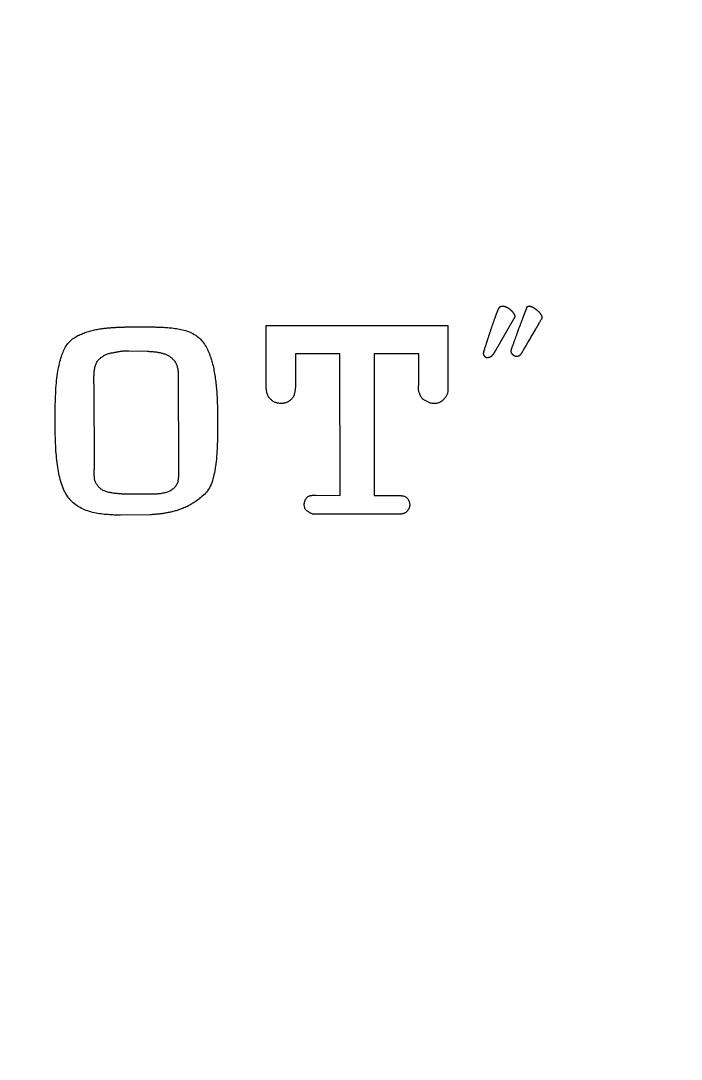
# Model space of a CAD drawing. Extents: x -19.1 to 19.1, y -19.1 to 19.1.
# Drawn here: x 0.5 to 4.54, y -12.07 to -5.72 of the extents above; entities that cross this region are included whole.
import ezdxf

# ---------------------------------------------------------------- set-up
doc = ezdxf.new("R2010")
doc.units = 0
doc.header["$LTSCALE"] = 32.67
doc.layers.add('G_OM_TRIE_D_ESQUISSE__ISO_', color=7, linetype='Continuous')
doc.layers.add('VISIBLE__ISO_', color=7, linetype='Continuous')

msp = doc.modelspace()

# ---------------------------------------------------------------- linework, layer by layer
at = {"layer": 'G_OM_TRIE_D_ESQUISSE__ISO_', "color": 7, "linetype": 'Continuous'}
msp.add_circle((0, 0), 18.9, dxfattribs=at)
at = {"layer": 'VISIBLE__ISO_', "color": 7, "linetype": 'Continuous'}
for p, q in [((3.5195, -7.533), (3.3942, -7.7482)), ((1.1713, -7.5899), (1.3178, -7.5903)), ((2.0008, -7.9364), (2.0008, -7.5808)), ((2.0008, -7.5808), (3.1112, -7.5808)), ((3.1112, -7.5808), (3.1107, -7.9344)), ((1.159, -7.7363), (1.2737, -7.739)), ((2.1788, -7.7547), (2.1789, -7.9226)), ((2.4514, -7.7547), (2.1788, -7.7547)), ((2.4521, -8.6218), (2.4514, -7.7547)), ((2.6607, -7.7547), (2.6607, -8.6218)), ((2.9334, -7.7556), (2.6607, -7.7547)), ((2.9334, -7.9419), (2.9334, -7.7556)), ((0.9488, -8.457), (0.9465, -7.943)), ((1.4623, -7.8951), (1.4632, -8.4419)), ((1.287, -8.6133), (1.1453, -8.614)), ((2.3044, -8.6205), (2.4521, -8.6218)), ((2.6607, -8.6218), (2.8044, -8.6221)), ((1.2906, -8.7399), (1.1091, -8.7422)), ((2.7893, -8.735), (2.3232, -8.7358))]:
    msp.add_line(p, q, dxfattribs=at)
for points in [[(3.3353, -7.73), (3.337, -7.7247), (3.3387, -7.7193), (3.3404, -7.7141), (3.342, -7.709), (3.3436, -7.7042), (3.345, -7.6996), (3.3464, -7.6953), (3.3477, -7.6914), (3.3488, -7.6879), (3.3498, -7.6847), (3.3507, -7.6818), (3.3516, -7.6792), (3.3524, -7.6767), (3.3531, -7.6743), (3.3539, -7.672), (3.3547, -7.6697), (3.3554, -7.6673), (3.3562, -7.6648), (3.3571, -7.6623), (3.3579, -7.6597), (3.3588, -7.6571), (3.3596, -7.6544), (3.3605, -7.6517), (3.3614, -7.649), (3.3623, -7.6462), (3.3632, -7.6434), (3.3642, -7.6405), (3.3652, -7.6376), (3.3661, -7.6346), (3.3672, -7.6315), (3.3682, -7.6282), (3.3693, -7.6249), (3.3705, -7.6214), (3.3717, -7.6179), (3.3729, -7.6142), (3.3742, -7.6104), (3.3754, -7.6066), (3.3767, -7.6027), (3.3781, -7.5988), (3.3794, -7.5949), (3.3807, -7.591), (3.382, -7.587), (3.3834, -7.5831), (3.3847, -7.5792), (3.386, -7.5754), (3.3873, -7.5715), (3.3887, -7.5677), (3.39, -7.5638), (3.3913, -7.56), (3.3927, -7.5563), (3.394, -7.5525), (3.3952, -7.5489), (3.3965, -7.5454), (3.3977, -7.5419), (3.3989, -7.5386), (3.4001, -7.5354), (3.4012, -7.5324), (3.4022, -7.5295), (3.4032, -7.5267), (3.4042, -7.5241), (3.4051, -7.5216), (3.406, -7.5192), (3.4068, -7.5169), (3.4077, -7.5147), (3.4085, -7.5126), (3.4092, -7.5105), (3.41, -7.5085), (3.4107, -7.5066), (3.4114, -7.5048), (3.4121, -7.503), (3.4128, -7.5013), (3.4134, -7.4997), (3.414, -7.4982), (3.4146, -7.4967), (3.4152, -7.4953), (3.4157, -7.494), (3.4163, -7.4927), (3.4168, -7.4915), (3.4172, -7.4904), (3.4177, -7.4893), (3.4181, -7.4883), (3.4185, -7.4873), (3.4189, -7.4864), (3.4193, -7.4855), (3.4196, -7.4847), (3.42, -7.4839), (3.4203, -7.4831), (3.4207, -7.4824), (3.421, -7.4817), (3.4213, -7.481), (3.4216, -7.4803), (3.4219, -7.4796), (3.4223, -7.4789), (3.4226, -7.4783), (3.4229, -7.4777), (3.4232, -7.4771), (3.4235, -7.4765), (3.4237, -7.4759), (3.424, -7.4753), (3.4243, -7.4748), (3.4246, -7.4743), (3.4248, -7.4738), (3.4251, -7.4733), (3.4253, -7.4729), (3.4256, -7.4724), (3.4258, -7.472), (3.4261, -7.4716), (3.4263, -7.4712), (3.4265, -7.4708), (3.4268, -7.4704), (3.427, -7.4701), (3.4272, -7.4698), (3.4274, -7.4695), (3.4277, -7.4692), (3.4279, -7.4689), (3.4282, -7.4687), (3.4284, -7.4684), (3.4286, -7.4682), (3.4289, -7.4679), (3.4291, -7.4677)], [(3.4291, -7.4677), (3.4295, -7.4674), (3.4299, -7.4671), (3.4303, -7.4669), (3.4307, -7.4666), (3.4311, -7.4664), (3.4315, -7.4661), (3.4319, -7.4659), (3.4323, -7.4657), (3.4327, -7.4654), (3.4331, -7.4652), (3.4336, -7.465), (3.434, -7.4648), (3.4344, -7.4647), (3.4349, -7.4645), (3.4353, -7.4643), (3.4357, -7.4641), (3.4362, -7.464), (3.4366, -7.4638), (3.4371, -7.4637), (3.4375, -7.4636), (3.438, -7.4634), (3.4384, -7.4633), (3.4389, -7.4632), (3.4394, -7.4631), (3.4398, -7.463), (3.4403, -7.4629), (3.4408, -7.4628), (3.4412, -7.4628), (3.4417, -7.4627), (3.4422, -7.4626), (3.4426, -7.4626), (3.4431, -7.4625), (3.4436, -7.4625), (3.4441, -7.4625), (3.4446, -7.4624), (3.4451, -7.4624), (3.4456, -7.4624), (3.4461, -7.4624), (3.4467, -7.4624), (3.4472, -7.4624), (3.4478, -7.4624), (3.4485, -7.4625), (3.4491, -7.4625), (3.4498, -7.4626), (3.4504, -7.4626), (3.4512, -7.4627), (3.4519, -7.4628), (3.4527, -7.4629), (3.4534, -7.463), (3.4542, -7.4632), (3.4551, -7.4633), (3.4559, -7.4635), (3.4568, -7.4637), (3.4577, -7.4639), (3.4586, -7.4642), (3.4596, -7.4645), (3.4605, -7.4647), (3.4615, -7.4651), (3.4625, -7.4654), (3.4635, -7.4658), (3.4646, -7.4662), (3.4656, -7.4666), (3.4666, -7.467), (3.4677, -7.4674), (3.4687, -7.4679), (3.4697, -7.4684), (3.4708, -7.4689), (3.4718, -7.4694), (3.4728, -7.4699), (3.4739, -7.4704), (3.4749, -7.471), (3.4759, -7.4716), (3.477, -7.4721), (3.478, -7.4727), (3.479, -7.4734), (3.48, -7.474), (3.481, -7.4746), (3.482, -7.4753), (3.483, -7.4759), (3.484, -7.4766), (3.485, -7.4773), (3.486, -7.478), (3.4869, -7.4787), (3.4879, -7.4794), (3.4889, -7.4802), (3.4898, -7.4809), (3.4908, -7.4817), (3.4917, -7.4824), (3.4926, -7.4832), (3.4935, -7.484), (3.4944, -7.4847), (3.4953, -7.4855), (3.4962, -7.4863), (3.4971, -7.4871), (3.498, -7.4879), (3.4989, -7.4888), (3.4997, -7.4896), (3.5005, -7.4904), (3.5014, -7.4912), (3.5022, -7.4921), (3.503, -7.4929), (3.5038, -7.4938), (3.5045, -7.4946), (3.5053, -7.4954), (3.5061, -7.4963), (3.5068, -7.4972), (3.5075, -7.498), (3.5082, -7.4989), (3.5089, -7.4997), (3.5096, -7.5006), (3.5102, -7.5014), (3.5109, -7.5023), (3.5115, -7.5032), (3.5121, -7.504), (3.5127, -7.5049), (3.5133, -7.5057), (3.5138, -7.5065), (3.5143, -7.5074), (3.5149, -7.5082), (3.5153, -7.509), (3.5158, -7.5098), (3.5162, -7.5105), (3.5166, -7.5113), (3.517, -7.512), (3.5173, -7.5127), (3.5177, -7.5134), (3.518, -7.514), (3.5183, -7.5147), (3.5185, -7.5153), (3.5188, -7.5159), (3.519, -7.5165), (3.5192, -7.517), (3.5194, -7.5176), (3.5196, -7.5181), (3.5198, -7.5186), (3.5199, -7.5191), (3.5201, -7.5195), (3.5202, -7.52), (3.5203, -7.5204), (3.5204, -7.5208), (3.5205, -7.5212), (3.5206, -7.5216), (3.5207, -7.522), (3.5207, -7.5223), (3.5208, -7.5227), (3.5209, -7.5231), (3.5209, -7.5235), (3.521, -7.5238), (3.521, -7.5242), (3.521, -7.5246), (3.5211, -7.5249), (3.5211, -7.5253), (3.5211, -7.5256), (3.5211, -7.526), (3.5211, -7.5263), (3.5211, -7.5267), (3.5211, -7.527), (3.5211, -7.5274), (3.5211, -7.5277), (3.521, -7.528), (3.521, -7.5284), (3.5209, -7.5287), (3.5209, -7.529), (3.5208, -7.5294), (3.5208, -7.5297), (3.5207, -7.53), (3.5206, -7.5303), (3.5205, -7.5306), (3.5204, -7.5309), (3.5203, -7.5312), (3.5202, -7.5315), (3.52, -7.5318), (3.5199, -7.5321), (3.5198, -7.5324), (3.5196, -7.5327), (3.5195, -7.533)], [(3.5042, -7.7164), (3.5076, -7.7072), (3.511, -7.6979), (3.5143, -7.6888), (3.5176, -7.6798), (3.5208, -7.671), (3.5239, -7.6625), (3.527, -7.6542), (3.5299, -7.6462), (3.5327, -7.6386), (3.5353, -7.6313), (3.5379, -7.6245), (3.5403, -7.6179), (3.5425, -7.6118), (3.5447, -7.6059), (3.5467, -7.6005), (3.5486, -7.5953), (3.5504, -7.5905), (3.5521, -7.586), (3.5536, -7.5817), (3.5552, -7.5776), (3.5566, -7.5737), (3.558, -7.57), (3.5594, -7.5663), (3.5607, -7.5627), (3.562, -7.5592), (3.5634, -7.5556), (3.5647, -7.5521), (3.5659, -7.5487), (3.5672, -7.5453), (3.5684, -7.5421), (3.5696, -7.5389), (3.5707, -7.5359), (3.5718, -7.533), (3.5729, -7.5303), (3.5739, -7.5276), (3.5748, -7.5251), (3.5757, -7.5227), (3.5766, -7.5204), (3.5774, -7.5182), (3.5782, -7.5161), (3.579, -7.514), (3.5798, -7.512), (3.5805, -7.5101), (3.5813, -7.5081), (3.582, -7.5062), (3.5827, -7.5043), (3.5835, -7.5024), (3.5842, -7.5005), (3.585, -7.4985), (3.5858, -7.4965), (3.5865, -7.4946), (3.5873, -7.4927), (3.588, -7.4908), (3.5887, -7.4891), (3.5893, -7.4875), (3.5899, -7.486), (3.5904, -7.4847), (3.5909, -7.4835), (3.5913, -7.4825), (3.5917, -7.4815), (3.592, -7.4806), (3.5924, -7.4798), (3.5927, -7.479), (3.5931, -7.4781), (3.5934, -7.4772), (3.5938, -7.4763), (3.5942, -7.4754), (3.5945, -7.4745), (3.5949, -7.4737), (3.5953, -7.4728), (3.5956, -7.472), (3.5959, -7.4713), (3.5962, -7.4707), (3.5965, -7.4701), (3.5967, -7.4696), (3.5969, -7.4692), (3.5971, -7.4687), (3.5973, -7.4684), (3.5974, -7.468), (3.5976, -7.4677)], [(3.5976, -7.4677), (3.5978, -7.4674), (3.598, -7.4671), (3.5981, -7.4669), (3.5983, -7.4666), (3.5985, -7.4664), (3.5987, -7.4661), (3.5989, -7.4659), (3.5991, -7.4656), (3.5994, -7.4654), (3.5996, -7.4652), (3.5998, -7.465), (3.6001, -7.4648), (3.6003, -7.4646), (3.6006, -7.4644), (3.6009, -7.4642), (3.6011, -7.4641), (3.6014, -7.4639), (3.6017, -7.4638), (3.602, -7.4636), (3.6023, -7.4635), (3.6026, -7.4634), (3.6029, -7.4632), (3.6032, -7.4631), (3.6035, -7.463), (3.6038, -7.4629), (3.6042, -7.4628), (3.6045, -7.4628), (3.6048, -7.4627), (3.6052, -7.4626), (3.6055, -7.4626), (3.6059, -7.4625), (3.6062, -7.4625), (3.6066, -7.4624), (3.6069, -7.4624), (3.6073, -7.4624), (3.6077, -7.4624), (3.6081, -7.4623), (3.6084, -7.4623), (3.6088, -7.4623), (3.6092, -7.4624), (3.6096, -7.4624), (3.61, -7.4624), (3.6104, -7.4624), (3.6108, -7.4625), (3.6112, -7.4625), (3.6116, -7.4625), (3.6121, -7.4626), (3.6125, -7.4627), (3.6129, -7.4627), (3.6133, -7.4628), (3.6138, -7.4629), (3.6142, -7.463), (3.6147, -7.4631), (3.6152, -7.4632), (3.6157, -7.4633), (3.6162, -7.4634), (3.6168, -7.4636), (3.6173, -7.4637), (3.6179, -7.4639), (3.6186, -7.4641), (3.6192, -7.4643), (3.6199, -7.4645), (3.6206, -7.4647), (3.6213, -7.465), (3.6221, -7.4653), (3.6229, -7.4656), (3.6237, -7.4659), (3.6245, -7.4662), (3.6253, -7.4666), (3.6262, -7.467), (3.6271, -7.4674), (3.6281, -7.4678), (3.629, -7.4683), (3.63, -7.4687), (3.631, -7.4692), (3.632, -7.4698), (3.633, -7.4703), (3.634, -7.4709), (3.6351, -7.4715), (3.6361, -7.4721), (3.6371, -7.4727), (3.6382, -7.4733), (3.6392, -7.4739), (3.6403, -7.4746), (3.6414, -7.4753), (3.6424, -7.476), (3.6435, -7.4767), (3.6445, -7.4774), (3.6456, -7.4781), (3.6466, -7.4788), (3.6476, -7.4796), (3.6487, -7.4804), (3.6497, -7.4811), (3.6508, -7.4819), (3.6518, -7.4827), (3.6528, -7.4835), (3.6538, -7.4843), (3.6549, -7.4851), (3.6559, -7.486), (3.6569, -7.4868), (3.6579, -7.4877), (3.6588, -7.4885), (3.6598, -7.4894), (3.6608, -7.4903), (3.6617, -7.4911), (3.6627, -7.492), (3.6636, -7.4929), (3.6645, -7.4938), (3.6655, -7.4947), (3.6664, -7.4956), (3.6672, -7.4966), (3.6681, -7.4975), (3.669, -7.4984), (3.6698, -7.4993), (3.6707, -7.5002), (3.6715, -7.5012), (3.6722, -7.5021), (3.673, -7.503), (3.6737, -7.5039), (3.6745, -7.5048), (3.6751, -7.5056), (3.6758, -7.5065), (3.6764, -7.5073), (3.677, -7.5081), (3.6776, -7.5089), (3.6781, -7.5097), (3.6786, -7.5104), (3.6791, -7.5112), (3.6795, -7.5119), (3.68, -7.5126), (3.6804, -7.5133), (3.6808, -7.5139), (3.6811, -7.5145), (3.6815, -7.5152), (3.6818, -7.5157), (3.6821, -7.5163), (3.6824, -7.5169), (3.6827, -7.5174), (3.6829, -7.5179), (3.6832, -7.5184), (3.6834, -7.5189), (3.6836, -7.5193), (3.6838, -7.5198), (3.684, -7.5203), (3.6842, -7.5207), (3.6844, -7.5212), (3.6846, -7.5217), (3.6847, -7.5221), (3.6849, -7.5226), (3.6851, -7.523), (3.6852, -7.5235), (3.6853, -7.5239), (3.6855, -7.5244), (3.6856, -7.5249), (3.6857, -7.5253), (3.6858, -7.5257), (3.686, -7.5262), (3.6861, -7.5266), (3.6861, -7.5271), (3.6862, -7.5275), (3.6863, -7.528), (3.6864, -7.5284), (3.6864, -7.5288), (3.6865, -7.5293), (3.6865, -7.5297), (3.6866, -7.5301), (3.6866, -7.5306), (3.6866, -7.531), (3.6866, -7.5314), (3.6866, -7.5318), (3.6866, -7.5323), (3.6866, -7.5327), (3.6866, -7.5331), (3.6866, -7.5335), (3.6865, -7.5339), (3.6865, -7.5343), (3.6864, -7.5347), (3.6864, -7.5351), (3.6863, -7.5355), (3.6862, -7.5359), (3.6861, -7.5363), (3.686, -7.5367), (3.6859, -7.5371), (3.6858, -7.5375), (3.6856, -7.5379), (3.6855, -7.5383), (3.6853, -7.5386), (3.6852, -7.539), (3.685, -7.5394), (3.6848, -7.5397), (3.6846, -7.5401), (3.6844, -7.5404)], [(3.6844, -7.5404), (3.683, -7.5429), (3.6815, -7.5455), (3.6798, -7.5483), (3.6781, -7.5513), (3.6761, -7.5547), (3.6738, -7.5585), (3.6713, -7.5628), (3.6684, -7.5678), (3.6651, -7.5735), (3.6614, -7.5799), (3.6572, -7.587), (3.6526, -7.595), (3.6475, -7.6037), (3.6419, -7.6133), (3.6359, -7.6237), (3.6293, -7.635), (3.6222, -7.6472), (3.6147, -7.6601), (3.6068, -7.6738), (3.5985, -7.688), (3.59, -7.7026), (3.5813, -7.7176), (3.5725, -7.7329), (3.5636, -7.7482)], [(1.1091, -8.7422), (1.0996, -8.742), (1.09, -8.7417), (1.0804, -8.7414), (1.0708, -8.7411), (1.0611, -8.7407), (1.0513, -8.7402), (1.0413, -8.7397), (1.0313, -8.739), (1.0211, -8.7382), (1.0108, -8.7372), (1.0004, -8.7361), (0.99, -8.7348), (0.9795, -8.7333), (0.9691, -8.7317), (0.9587, -8.7297), (0.9484, -8.7276), (0.9381, -8.7252), (0.928, -8.7225), (0.918, -8.7195), (0.9082, -8.7163), (0.8985, -8.7127), (0.8889, -8.7089), (0.8795, -8.7047), (0.8703, -8.7003), (0.8613, -8.6954), (0.8524, -8.6903), (0.8438, -8.6848), (0.8355, -8.679), (0.8274, -8.6729), (0.8196, -8.6664), (0.8121, -8.6597), (0.805, -8.6525), (0.7982, -8.6451), (0.7918, -8.6373), (0.7857, -8.6291), (0.7799, -8.6206), (0.7744, -8.6116), (0.7692, -8.6023), (0.7643, -8.5925), (0.7597, -8.5822), (0.7553, -8.5715), (0.7512, -8.5604), (0.7473, -8.5489), (0.7437, -8.537), (0.7403, -8.5248), (0.7371, -8.5124), (0.7342, -8.4998), (0.7315, -8.4869), (0.7289, -8.474), (0.7266, -8.4608), (0.7245, -8.4476), (0.7225, -8.4341), (0.7207, -8.4203), (0.7191, -8.4064), (0.7176, -8.3922), (0.7163, -8.3777), (0.715, -8.3629), (0.7139, -8.3478), (0.713, -8.3325), (0.7121, -8.3169), (0.7113, -8.3012), (0.7107, -8.2852), (0.7101, -8.269), (0.7097, -8.2528), (0.7093, -8.2363), (0.709, -8.2198), (0.7089, -8.2031), (0.7088, -8.1863), (0.7087, -8.1694), (0.7087, -8.1524), (0.7088, -8.1352), (0.709, -8.1179), (0.7092, -8.1004), (0.7094, -8.0829), (0.7097, -8.0654), (0.7101, -8.048), (0.7106, -8.0307), (0.7113, -8.0136), (0.712, -7.9967), (0.7129, -7.9802), (0.7139, -7.9641), (0.715, -7.9484), (0.7164, -7.9332), (0.7178, -7.9183), (0.7195, -7.9038), (0.7212, -7.8897), (0.7232, -7.876), (0.7253, -7.8628), (0.7276, -7.8499), (0.73, -7.8375), (0.7326, -7.8254), (0.7353, -7.8138), (0.7382, -7.8025), (0.7411, -7.7917), (0.7441, -7.7813), (0.7472, -7.7714), (0.7504, -7.7618), (0.7537, -7.7526), (0.7571, -7.7439), (0.7607, -7.7355), (0.7644, -7.7274), (0.7684, -7.7197), (0.7726, -7.7123), (0.7771, -7.7052), (0.7819, -7.6983), (0.787, -7.6918), (0.7923, -7.6855), (0.7979, -7.6795), (0.8037, -7.6739), (0.8097, -7.6685), (0.8158, -7.6635), (0.8221, -7.6587), (0.8285, -7.6544), (0.835, -7.6503), (0.8416, -7.6465), (0.8483, -7.6429), (0.8551, -7.6395), (0.862, -7.6364), (0.869, -7.6334), (0.8761, -7.6305), (0.8832, -7.6277), (0.8905, -7.6251), (0.8978, -7.6225), (0.9052, -7.6201), (0.9126, -7.6178), (0.92, -7.6156), (0.9275, -7.6135), (0.9351, -7.6116), (0.9426, -7.6098), (0.9501, -7.6081), (0.9577, -7.6066), (0.9651, -7.6051), (0.9726, -7.6038), (0.98, -7.6026), (0.9873, -7.6014), (0.9945, -7.6004), (1.0016, -7.5994), (1.0086, -7.5985), (1.0154, -7.5977), (1.0221, -7.597), (1.0286, -7.5963), (1.0349, -7.5957), (1.0409, -7.5952), (1.0467, -7.5947), (1.0523, -7.5942), (1.0577, -7.5938), (1.0628, -7.5935), (1.0678, -7.5931), (1.0727, -7.5928), (1.0775, -7.5926), (1.0823, -7.5923), (1.087, -7.5921), (1.0918, -7.5918), (1.0967, -7.5916), (1.1016, -7.5914), (1.1065, -7.5912), (1.1115, -7.5911), (1.1166, -7.5909), (1.1217, -7.5907), (1.127, -7.5906), (1.1323, -7.5905), (1.1377, -7.5904), (1.1432, -7.5903), (1.1488, -7.5902), (1.1544, -7.5901), (1.16, -7.59), (1.1657, -7.59), (1.1713, -7.5899)], [(1.3178, -7.5903), (1.3254, -7.5906), (1.3331, -7.5908), (1.3408, -7.591), (1.3486, -7.5913), (1.3564, -7.5916), (1.3643, -7.5919), (1.3723, -7.5923), (1.3804, -7.5928), (1.3887, -7.5933), (1.3971, -7.594), (1.4057, -7.5947), (1.4143, -7.5955), (1.4231, -7.5965), (1.4321, -7.5975), (1.4411, -7.5988), (1.4503, -7.6001), (1.4596, -7.6017), (1.469, -7.6034), (1.4785, -7.6053), (1.488, -7.6075), (1.4974, -7.6099), (1.5068, -7.6126), (1.5162, -7.6156), (1.5254, -7.6189), (1.5344, -7.6225), (1.5433, -7.6265), (1.5519, -7.6309), (1.5603, -7.6356), (1.5685, -7.6406), (1.5763, -7.6461), (1.5839, -7.652), (1.5911, -7.6583), (1.5979, -7.665), (1.6044, -7.6721), (1.6106, -7.6795), (1.6164, -7.6873), (1.6219, -7.6953), (1.6271, -7.7035), (1.6319, -7.7118), (1.6366, -7.7204), (1.6409, -7.729), (1.645, -7.7376), (1.6488, -7.7464), (1.6525, -7.7552), (1.6558, -7.7641), (1.659, -7.7731), (1.662, -7.7821), (1.6649, -7.7911), (1.6675, -7.8003), (1.67, -7.8094), (1.6724, -7.8186), (1.6746, -7.8279), (1.6767, -7.8373), (1.6787, -7.8468), (1.6806, -7.8563), (1.6824, -7.866), (1.6841, -7.8757), (1.6857, -7.8856), (1.6872, -7.8956), (1.6887, -7.9056), (1.6901, -7.9157), (1.6913, -7.9258), (1.6925, -7.936), (1.6936, -7.9462), (1.6947, -7.9563), (1.6956, -7.9666), (1.6965, -7.9769), (1.6973, -7.9874), (1.698, -7.9982), (1.6986, -8.0093), (1.6993, -8.0207), (1.6998, -8.0325), (1.7003, -8.0447), (1.7008, -8.0574), (1.7013, -8.0705), (1.7016, -8.0839), (1.702, -8.0977), (1.7023, -8.1116), (1.7025, -8.1258), (1.7027, -8.1402), (1.7028, -8.1547), (1.7029, -8.1693), (1.7029, -8.184), (1.7028, -8.1989), (1.7027, -8.2139), (1.7025, -8.229), (1.7023, -8.2442), (1.702, -8.2596), (1.7016, -8.2751), (1.7012, -8.2907), (1.7006, -8.3064), (1.7, -8.322), (1.6993, -8.3375), (1.6984, -8.353), (1.6974, -8.3683), (1.6963, -8.3835), (1.695, -8.3984), (1.6935, -8.4131), (1.6919, -8.4275), (1.6901, -8.4416), (1.688, -8.4554), (1.6858, -8.469), (1.6833, -8.4822), (1.6806, -8.4951), (1.6776, -8.5077), (1.6743, -8.5199), (1.6708, -8.5317), (1.6668, -8.543), (1.6626, -8.5539), (1.6579, -8.5643), (1.6528, -8.5742), (1.6473, -8.5836), (1.6414, -8.5923), (1.635, -8.6006), (1.6284, -8.6083), (1.6215, -8.6155), (1.6144, -8.6223), (1.6072, -8.6288), (1.6, -8.6348), (1.5929, -8.6405), (1.5858, -8.646), (1.5789, -8.6512), (1.5721, -8.6561), (1.5653, -8.6608), (1.5585, -8.6652), (1.5518, -8.6695), (1.545, -8.6736), (1.5382, -8.6775), (1.5313, -8.6813), (1.5244, -8.6849), (1.5174, -8.6883), (1.5104, -8.6916), (1.5034, -8.6948), (1.4964, -8.6978), (1.4894, -8.7007), (1.4825, -8.7033), (1.4756, -8.7059), (1.4687, -8.7083), (1.462, -8.7105), (1.4553, -8.7127), (1.4487, -8.7146), (1.4422, -8.7165), (1.4359, -8.7182), (1.4296, -8.7199), (1.4236, -8.7214), (1.4176, -8.7228), (1.4118, -8.7241), (1.4061, -8.7253), (1.4004, -8.7265), (1.3948, -8.7276), (1.3893, -8.7286), (1.3837, -8.7296), (1.3782, -8.7305), (1.3726, -8.7314), (1.367, -8.7323), (1.3614, -8.7331), (1.3558, -8.7338), (1.3501, -8.7346), (1.3444, -8.7353), (1.3386, -8.7359), (1.3328, -8.7365), (1.3269, -8.737), (1.3209, -8.7376), (1.3149, -8.7381), (1.3088, -8.7385), (1.3028, -8.739), (1.2967, -8.7394), (1.2906, -8.7399)], [(0.9465, -7.943), (0.9464, -7.9367), (0.9463, -7.9303), (0.9463, -7.924), (0.9462, -7.9176), (0.9462, -7.9113), (0.9463, -7.9049), (0.9463, -7.8986), (0.9464, -7.8923), (0.9466, -7.8861), (0.9469, -7.8798), (0.9472, -7.8736), (0.9476, -7.8674), (0.9482, -7.8612), (0.9489, -7.8552), (0.9498, -7.8491), (0.9509, -7.8432), (0.9522, -7.8373), (0.9538, -7.8315), (0.9555, -7.8258), (0.9575, -7.8203), (0.9596, -7.8149), (0.962, -7.8098), (0.9647, -7.8048), (0.9676, -7.8002), (0.9707, -7.7958), (0.974, -7.7916), (0.9776, -7.7877), (0.9813, -7.7841), (0.9852, -7.7806), (0.9892, -7.7773), (0.9934, -7.7742), (0.9976, -7.7713), (1.002, -7.7685), (1.0064, -7.7658), (1.0109, -7.7633), (1.0155, -7.7609), (1.0202, -7.7588), (1.025, -7.7567), (1.0298, -7.7549), (1.0347, -7.7533), (1.0397, -7.7519), (1.0447, -7.7506), (1.0498, -7.7495), (1.0549, -7.7485), (1.0601, -7.7476), (1.0653, -7.7467), (1.0706, -7.7458), (1.0758, -7.7449), (1.0811, -7.7439), (1.0864, -7.7429), (1.0918, -7.7419), (1.0971, -7.7409), (1.1024, -7.74), (1.1077, -7.7391), (1.113, -7.7383), (1.1182, -7.7377), (1.1234, -7.7372), (1.1286, -7.7368), (1.1337, -7.7366), (1.1388, -7.7364), (1.1439, -7.7363), (1.1489, -7.7363), (1.154, -7.7363), (1.159, -7.7363)], [(1.2737, -7.739), (1.2792, -7.7393), (1.2847, -7.7396), (1.2901, -7.7399), (1.2956, -7.7403), (1.301, -7.7407), (1.3063, -7.7411), (1.3116, -7.7416), (1.3168, -7.7421), (1.3219, -7.7426), (1.3269, -7.7433), (1.3319, -7.744), (1.3368, -7.7447), (1.3417, -7.7456), (1.3464, -7.7465), (1.3512, -7.7475), (1.3559, -7.7486), (1.3605, -7.7499), (1.3651, -7.7512), (1.3696, -7.7526), (1.3741, -7.7541), (1.3785, -7.7557), (1.3829, -7.7573), (1.3872, -7.7591), (1.3914, -7.7609), (1.3955, -7.7629), (1.3995, -7.7649), (1.4035, -7.767), (1.4074, -7.7693), (1.4112, -7.7717), (1.4149, -7.7744), (1.4185, -7.7772), (1.4221, -7.7802), (1.4256, -7.7834), (1.429, -7.7869), (1.4323, -7.7905), (1.4355, -7.7944), (1.4385, -7.7984), (1.4414, -7.8026), (1.4441, -7.807), (1.4466, -7.8115), (1.4489, -7.8161), (1.451, -7.8208), (1.4528, -7.8257), (1.4545, -7.8306), (1.456, -7.8357), (1.4573, -7.8408), (1.4584, -7.846), (1.4593, -7.8513), (1.4601, -7.8567), (1.4607, -7.862), (1.4612, -7.8675), (1.4615, -7.8729), (1.4618, -7.8784), (1.462, -7.884), (1.4622, -7.8895), (1.4623, -7.8951)], [(3.3408, -7.7744), (3.3405, -7.7741), (3.3402, -7.7738), (3.3399, -7.7735), (3.3396, -7.7731), (3.3393, -7.7728), (3.339, -7.7725), (3.3387, -7.7722), (3.3384, -7.7718), (3.3381, -7.7715), (3.3379, -7.7712), (3.3376, -7.7708), (3.3373, -7.7705), (3.3371, -7.7702), (3.3368, -7.7698), (3.3365, -7.7695), (3.3363, -7.7692), (3.336, -7.7688), (3.3358, -7.7685), (3.3356, -7.7682), (3.3354, -7.7678), (3.3351, -7.7675), (3.3349, -7.7671), (3.3347, -7.7668), (3.3345, -7.7665), (3.3343, -7.7661), (3.3341, -7.7658), (3.3339, -7.7655), (3.3337, -7.7651), (3.3335, -7.7648), (3.3334, -7.7644), (3.3332, -7.7641), (3.333, -7.7638), (3.3329, -7.7634), (3.3327, -7.7631), (3.3326, -7.7627), (3.3324, -7.7624), (3.3323, -7.7621), (3.3322, -7.7617), (3.3321, -7.7614), (3.3319, -7.761), (3.3318, -7.7607), (3.3317, -7.7604), (3.3316, -7.76), (3.3315, -7.7597), (3.3314, -7.7593), (3.3313, -7.759), (3.3312, -7.7586), (3.3311, -7.7583), (3.3311, -7.758), (3.331, -7.7576), (3.3309, -7.7573), (3.3309, -7.7569), (3.3308, -7.7566), (3.3308, -7.7563), (3.3307, -7.7559), (3.3307, -7.7556), (3.3306, -7.7552), (3.3306, -7.7549), (3.3306, -7.7546), (3.3306, -7.7542), (3.3306, -7.7539), (3.3305, -7.7535), (3.3305, -7.7532), (3.3305, -7.7529), (3.3305, -7.7525), (3.3305, -7.7522), (3.3305, -7.7519), (3.3305, -7.7515), (3.3305, -7.7512), (3.3306, -7.7509), (3.3306, -7.7505), (3.3306, -7.7502), (3.3306, -7.7499), (3.3306, -7.7495), (3.3306, -7.7492), (3.3307, -7.7489), (3.3307, -7.7485), (3.3307, -7.7482), (3.3307, -7.7478), (3.3308, -7.7475), (3.3308, -7.7472), (3.3308, -7.7468), (3.3309, -7.7465), (3.3309, -7.7461), (3.331, -7.7458), (3.331, -7.7455), (3.3311, -7.7451), (3.3311, -7.7448), (3.3312, -7.7444), (3.3312, -7.7441), (3.3313, -7.7437), (3.3313, -7.7434), (3.3314, -7.743), (3.3315, -7.7427), (3.3315, -7.7423), (3.3316, -7.7419), (3.3317, -7.7416), (3.3318, -7.7412), (3.3318, -7.7409), (3.3319, -7.7405), (3.332, -7.7402), (3.3321, -7.7398), (3.3322, -7.7394), (3.3323, -7.7391), (3.3324, -7.7387), (3.3325, -7.7383), (3.3326, -7.738), (3.3327, -7.7376), (3.3328, -7.7372), (3.3329, -7.7369), (3.333, -7.7365), (3.3331, -7.7361), (3.3332, -7.7357), (3.3333, -7.7354), (3.3335, -7.735), (3.3336, -7.7346), (3.3337, -7.7342), (3.3338, -7.7338), (3.334, -7.7335), (3.3341, -7.7331), (3.3343, -7.7327), (3.3344, -7.7323), (3.3346, -7.7319), (3.3347, -7.7316), (3.3349, -7.7312), (3.335, -7.7308), (3.3352, -7.7304), (3.3353, -7.73)], [(3.3942, -7.7482), (3.3939, -7.7488), (3.3935, -7.7494), (3.3932, -7.7499), (3.3929, -7.7505), (3.3925, -7.7511), (3.3922, -7.7516), (3.3919, -7.7522), (3.3915, -7.7527), (3.3912, -7.7532), (3.3909, -7.7537), (3.3906, -7.7542), (3.3903, -7.7546), (3.39, -7.755), (3.3898, -7.7555), (3.3895, -7.7559), (3.3892, -7.7563), (3.389, -7.7566), (3.3887, -7.757), (3.3885, -7.7573), (3.3883, -7.7577), (3.388, -7.758), (3.3878, -7.7583), (3.3876, -7.7586), (3.3874, -7.7589), (3.3872, -7.7592), (3.3869, -7.7595), (3.3867, -7.7598), (3.3865, -7.7601), (3.3863, -7.7604), (3.386, -7.7607), (3.3858, -7.761), (3.3856, -7.7613), (3.3854, -7.7616), (3.3851, -7.7619), (3.3849, -7.7622), (3.3847, -7.7624), (3.3845, -7.7627), (3.3843, -7.763), (3.384, -7.7633), (3.3838, -7.7635), (3.3836, -7.7638), (3.3833, -7.7641), (3.3831, -7.7643), (3.3829, -7.7646), (3.3827, -7.7649), (3.3824, -7.7651), (3.3822, -7.7654), (3.382, -7.7656), (3.3818, -7.7659), (3.3815, -7.7661), (3.3813, -7.7664), (3.3811, -7.7666), (3.3808, -7.7669), (3.3806, -7.7671), (3.3804, -7.7673), (3.3802, -7.7676), (3.3799, -7.7678), (3.3797, -7.768), (3.3795, -7.7683), (3.3792, -7.7685), (3.379, -7.7687), (3.3788, -7.7689), (3.3786, -7.7692), (3.3783, -7.7694), (3.3781, -7.7696), (3.3779, -7.7698), (3.3776, -7.77), (3.3774, -7.7702), (3.3772, -7.7704), (3.3769, -7.7706), (3.3767, -7.7708), (3.3765, -7.771), (3.3762, -7.7712), (3.376, -7.7714), (3.3758, -7.7716), (3.3755, -7.7718), (3.3753, -7.772), (3.3751, -7.7721), (3.3748, -7.7723), (3.3746, -7.7725), (3.3744, -7.7727), (3.3741, -7.7728), (3.3739, -7.773), (3.3737, -7.7732), (3.3734, -7.7733), (3.3732, -7.7735), (3.373, -7.7736), (3.3727, -7.7738), (3.3725, -7.7739), (3.3723, -7.7741), (3.372, -7.7742), (3.3718, -7.7744), (3.3716, -7.7745), (3.3713, -7.7746), (3.3711, -7.7748), (3.3709, -7.7749), (3.3706, -7.775), (3.3704, -7.7751), (3.3702, -7.7753), (3.3699, -7.7754), (3.3697, -7.7755), (3.3695, -7.7756), (3.3692, -7.7757), (3.369, -7.7758), (3.3688, -7.7759), (3.3685, -7.776), (3.3683, -7.7761), (3.3681, -7.7762), (3.3678, -7.7763), (3.3676, -7.7764), (3.3674, -7.7765), (3.3671, -7.7766), (3.3669, -7.7766), (3.3666, -7.7767), (3.3664, -7.7768), (3.3662, -7.7769), (3.3659, -7.7769), (3.3657, -7.777), (3.3655, -7.777), (3.3652, -7.7771)], [(3.5102, -7.7609), (3.5099, -7.7606), (3.5096, -7.7603), (3.5093, -7.76), (3.509, -7.7597), (3.5087, -7.7593), (3.5083, -7.759), (3.508, -7.7587), (3.5077, -7.7584), (3.5074, -7.758), (3.5071, -7.7577), (3.5069, -7.7574), (3.5066, -7.7571), (3.5063, -7.7567), (3.506, -7.7564), (3.5058, -7.756), (3.5055, -7.7557), (3.5052, -7.7554), (3.505, -7.755), (3.5047, -7.7547), (3.5045, -7.7544), (3.5043, -7.754), (3.504, -7.7537), (3.5038, -7.7533), (3.5036, -7.753), (3.5034, -7.7527), (3.5032, -7.7523), (3.503, -7.752), (3.5028, -7.7516), (3.5026, -7.7513), (3.5024, -7.7509), (3.5022, -7.7506), (3.502, -7.7502), (3.5019, -7.7499), (3.5017, -7.7496), (3.5015, -7.7492), (3.5014, -7.7489), (3.5012, -7.7485), (3.5011, -7.7482), (3.5009, -7.7478), (3.5008, -7.7475), (3.5007, -7.7471), (3.5005, -7.7468), (3.5004, -7.7464), (3.5003, -7.7461), (3.5002, -7.7457), (3.5001, -7.7454), (3.5, -7.745), (3.4999, -7.7447), (3.4998, -7.7443), (3.4998, -7.744), (3.4997, -7.7436), (3.4996, -7.7433), (3.4995, -7.7429), (3.4995, -7.7426), (3.4994, -7.7423), (3.4994, -7.7419), (3.4994, -7.7416), (3.4993, -7.7412), (3.4993, -7.7409), (3.4993, -7.7406), (3.4992, -7.7402), (3.4992, -7.7399), (3.4992, -7.7396), (3.4992, -7.7393), (3.4992, -7.7389), (3.4992, -7.7386), (3.4992, -7.7383), (3.4992, -7.738), (3.4993, -7.7377), (3.4993, -7.7373), (3.4993, -7.737), (3.4993, -7.7367), (3.4993, -7.7364), (3.4994, -7.7361), (3.4994, -7.7358), (3.4994, -7.7354), (3.4995, -7.7351), (3.4995, -7.7348), (3.4996, -7.7345), (3.4996, -7.7341), (3.4997, -7.7338), (3.4997, -7.7335), (3.4998, -7.7332), (3.4998, -7.7328), (3.4999, -7.7325), (3.4999, -7.7322), (3.5, -7.7318), (3.5001, -7.7315), (3.5001, -7.7311), (3.5002, -7.7308), (3.5003, -7.7304), (3.5003, -7.7301), (3.5004, -7.7297), (3.5005, -7.7294), (3.5006, -7.729), (3.5007, -7.7287), (3.5007, -7.7283), (3.5008, -7.7279), (3.5009, -7.7276), (3.501, -7.7272), (3.5011, -7.7268), (3.5012, -7.7264), (3.5013, -7.726), (3.5014, -7.7256), (3.5016, -7.7251), (3.5017, -7.7246), (3.5018, -7.7242), (3.502, -7.7237), (3.5021, -7.7231), (3.5023, -7.7226), (3.5024, -7.722), (3.5026, -7.7215), (3.5028, -7.7209), (3.503, -7.7203), (3.5032, -7.7196), (3.5034, -7.719), (3.5036, -7.7184), (3.5038, -7.7177), (3.504, -7.7171), (3.5042, -7.7164)], [(3.5636, -7.7482), (3.5632, -7.7489), (3.5628, -7.7495), (3.5623, -7.7502), (3.5619, -7.7509), (3.5615, -7.7515), (3.5611, -7.7522), (3.5606, -7.7528), (3.5602, -7.7534), (3.5597, -7.7541), (3.5593, -7.7547), (3.5589, -7.7553), (3.5584, -7.7559), (3.558, -7.7565), (3.5575, -7.7571), (3.5571, -7.7576), (3.5566, -7.7582), (3.5562, -7.7587), (3.5557, -7.7593), (3.5553, -7.7598), (3.5548, -7.7603), (3.5544, -7.7608), (3.5539, -7.7613), (3.5535, -7.7618), (3.553, -7.7622), (3.5526, -7.7627), (3.5521, -7.7631), (3.5517, -7.7636), (3.5512, -7.764), (3.5508, -7.7644), (3.5503, -7.7648), (3.5499, -7.7652), (3.5494, -7.7655), (3.549, -7.7659), (3.5485, -7.7663), (3.5481, -7.7666), (3.5476, -7.7669), (3.5472, -7.7673), (3.5467, -7.7676), (3.5463, -7.7679), (3.5458, -7.7681), (3.5453, -7.7684), (3.5449, -7.7687), (3.5444, -7.7689), (3.544, -7.7692), (3.5435, -7.7694), (3.543, -7.7696), (3.5426, -7.7698), (3.5421, -7.77), (3.5417, -7.7702), (3.5412, -7.7704), (3.5407, -7.7705), (3.5403, -7.7707), (3.5398, -7.7708), (3.5393, -7.7709), (3.5389, -7.771), (3.5384, -7.7711), (3.5379, -7.7712), (3.5375, -7.7713), (3.537, -7.7713), (3.5365, -7.7714), (3.5361, -7.7714), (3.5356, -7.7715), (3.5351, -7.7715), (3.5347, -7.7715), (3.5342, -7.7715), (3.5338, -7.7715), (3.5333, -7.7715), (3.5328, -7.7715), (3.5324, -7.7714), (3.5319, -7.7714), (3.5315, -7.7714), (3.5311, -7.7713), (3.5306, -7.7713), (3.5302, -7.7712), (3.5297, -7.7712), (3.5293, -7.7711), (3.5289, -7.7711), (3.5284, -7.771), (3.528, -7.7709), (3.5276, -7.7708), (3.5272, -7.7707), (3.5268, -7.7707), (3.5263, -7.7706), (3.5259, -7.7705), (3.5255, -7.7703), (3.5251, -7.7702), (3.5247, -7.7701), (3.5243, -7.77), (3.5239, -7.7699), (3.5235, -7.7697), (3.5231, -7.7696), (3.5227, -7.7694), (3.5223, -7.7693), (3.5219, -7.7691), (3.5216, -7.769), (3.5212, -7.7688), (3.5208, -7.7686), (3.5204, -7.7685), (3.52, -7.7683), (3.5197, -7.7681), (3.5193, -7.7679), (3.5189, -7.7677), (3.5186, -7.7675), (3.5182, -7.7673), (3.5179, -7.7671), (3.5175, -7.7669), (3.5171, -7.7667), (3.5168, -7.7664), (3.5164, -7.7662), (3.5161, -7.766), (3.5157, -7.7657), (3.5154, -7.7655), (3.5151, -7.7652), (3.5147, -7.765), (3.5144, -7.7647), (3.514, -7.7644), (3.5137, -7.7642), (3.5134, -7.7639), (3.5131, -7.7636), (3.5127, -7.7633), (3.5124, -7.763), (3.5121, -7.7627), (3.5118, -7.7624), (3.5115, -7.7621), (3.5112, -7.7618), (3.5109, -7.7615), (3.5106, -7.7612), (3.5102, -7.7609)], [(3.3652, -7.7771), (3.3645, -7.7773), (3.3637, -7.7774), (3.363, -7.7776), (3.3623, -7.7777), (3.3616, -7.7778), (3.361, -7.778), (3.3603, -7.7781), (3.3598, -7.7782), (3.3593, -7.7783), (3.3588, -7.7784), (3.3584, -7.7784), (3.358, -7.7785), (3.3576, -7.7785), (3.3573, -7.7786), (3.357, -7.7786), (3.3567, -7.7787), (3.3564, -7.7787), (3.3561, -7.7787), (3.3558, -7.7788), (3.3555, -7.7788), (3.3553, -7.7788), (3.355, -7.7788), (3.3548, -7.7788), (3.3545, -7.7789), (3.3543, -7.7789), (3.3541, -7.7789), (3.3539, -7.7789), (3.3537, -7.7789), (3.3534, -7.7789), (3.3532, -7.7789), (3.353, -7.7789), (3.3528, -7.7789), (3.3526, -7.7789), (3.3524, -7.7789), (3.3522, -7.7789), (3.352, -7.7789), (3.3518, -7.7789), (3.3516, -7.7789), (3.3514, -7.7789), (3.3512, -7.7789), (3.351, -7.7788), (3.3508, -7.7788), (3.3506, -7.7788), (3.3504, -7.7788), (3.3502, -7.7788), (3.35, -7.7787), (3.3498, -7.7787), (3.3496, -7.7787), (3.3494, -7.7787), (3.3492, -7.7786), (3.349, -7.7786), (3.3489, -7.7786), (3.3487, -7.7785), (3.3485, -7.7785), (3.3483, -7.7784), (3.3481, -7.7784), (3.3479, -7.7784), (3.3477, -7.7783), (3.3475, -7.7783), (3.3473, -7.7782), (3.3471, -7.7781), (3.3469, -7.7781), (3.3467, -7.778), (3.3465, -7.778), (3.3463, -7.7779), (3.3461, -7.7778), (3.346, -7.7777), (3.3458, -7.7777), (3.3456, -7.7776), (3.3454, -7.7775), (3.3452, -7.7774), (3.345, -7.7774), (3.3448, -7.7773), (3.3446, -7.7772), (3.3445, -7.7771), (3.3443, -7.777), (3.3441, -7.7769), (3.3439, -7.7768), (3.3437, -7.7767), (3.3436, -7.7766), (3.3434, -7.7765), (3.3432, -7.7763), (3.343, -7.7762), (3.3428, -7.7761), (3.3427, -7.776), (3.3425, -7.7759), (3.3423, -7.7757), (3.3422, -7.7756), (3.342, -7.7755), (3.3418, -7.7753), (3.3417, -7.7752), (3.3415, -7.775), (3.3413, -7.7749), (3.3412, -7.7747), (3.341, -7.7746), (3.3408, -7.7744)], [(2.1789, -7.9226), (2.1789, -7.9267), (2.1789, -7.9309), (2.1789, -7.9351), (2.1789, -7.9394), (2.1789, -7.9436), (2.1788, -7.9479), (2.1787, -7.9523), (2.1786, -7.9567), (2.1784, -7.9611), (2.1781, -7.9657), (2.1777, -7.9702), (2.1773, -7.9748), (2.1767, -7.9794), (2.176, -7.984), (2.1752, -7.9886), (2.1742, -7.9931), (2.1731, -7.9977), (2.1717, -8.0022), (2.1702, -8.0066), (2.1684, -8.0109), (2.1665, -8.0151), (2.1642, -8.0192), (2.1618, -8.0232), (2.1591, -8.0269), (2.1561, -8.0305), (2.1529, -8.0339), (2.1495, -8.0371), (2.1459, -8.04), (2.1423, -8.0428), (2.1386, -8.0453), (2.1349, -8.0476), (2.1312, -8.0496), (2.1276, -8.0514), (2.1241, -8.0529), (2.1206, -8.0542), (2.1171, -8.0553), (2.1136, -8.0563), (2.1101, -8.057), (2.1066, -8.0576), (2.103, -8.058), (2.0994, -8.0584), (2.0957, -8.0585), (2.092, -8.0586), (2.0882, -8.0585), (2.0844, -8.0583), (2.0806, -8.058), (2.0768, -8.0576), (2.073, -8.057), (2.0692, -8.0563), (2.0655, -8.0555), (2.0618, -8.0545), (2.058, -8.0533), (2.0543, -8.0518), (2.0505, -8.0501), (2.0467, -8.0482), (2.0429, -8.0459), (2.0391, -8.0433), (2.0353, -8.0403), (2.0315, -8.0371), (2.0278, -8.0336), (2.0242, -8.0299), (2.0208, -8.0259), (2.0177, -8.0217), (2.0148, -8.0173), (2.0122, -8.0127), (2.0099, -8.0079), (2.0079, -8.0031), (2.0061, -7.9981), (2.0046, -7.993), (2.0034, -7.9879), (2.0024, -7.9827), (2.0016, -7.9776), (2.0011, -7.9724), (2.0007, -7.9672), (2.0005, -7.9621), (2.0004, -7.9569), (2.0004, -7.9518), (2.0005, -7.9467), (2.0006, -7.9415), (2.0008, -7.9364)], [(3.1107, -7.9344), (3.1108, -7.9378), (3.1108, -7.9412), (3.1109, -7.9446), (3.1109, -7.9481), (3.111, -7.9516), (3.1111, -7.9551), (3.1113, -7.9587), (3.1114, -7.9623), (3.1116, -7.966), (3.1118, -7.9697), (3.1119, -7.9735), (3.1119, -7.9774), (3.1118, -7.9813), (3.1115, -7.9853), (3.1109, -7.9894), (3.11, -7.9935), (3.1088, -7.9976), (3.1073, -8.0018), (3.1054, -8.006), (3.1033, -8.0102), (3.1009, -8.0144), (3.0982, -8.0185), (3.0953, -8.0226), (3.0922, -8.0266), (3.0889, -8.0306), (3.0854, -8.0343), (3.0817, -8.038), (3.0778, -8.0414), (3.0737, -8.0446), (3.0694, -8.0475), (3.0649, -8.0502), (3.0602, -8.0525), (3.0553, -8.0545), (3.0503, -8.0561), (3.0452, -8.0574), (3.0401, -8.0583), (3.0349, -8.0589), (3.0298, -8.0592), (3.0247, -8.0591), (3.0198, -8.0587), (3.015, -8.058), (3.0103, -8.057), (3.0058, -8.0558), (3.0014, -8.0544), (2.9971, -8.0528), (2.9928, -8.051), (2.9886, -8.0491), (2.9845, -8.0472), (2.9804, -8.0452), (2.9763, -8.0431), (2.9724, -8.041), (2.9685, -8.0388), (2.9649, -8.0364), (2.9615, -8.034), (2.9583, -8.0314), (2.9554, -8.0287), (2.9528, -8.0259), (2.9504, -8.0228), (2.9484, -8.0197), (2.9465, -8.0164), (2.9448, -8.0131), (2.9433, -8.0097), (2.9418, -8.0062), (2.9405, -8.0027), (2.9391, -7.9992), (2.9378, -7.9957), (2.9366, -7.9921), (2.9355, -7.9885), (2.9344, -7.9849), (2.9336, -7.9812), (2.9329, -7.9775), (2.9323, -7.9737), (2.932, -7.9698), (2.9319, -7.9659), (2.9319, -7.962), (2.9321, -7.958), (2.9323, -7.954), (2.9326, -7.95), (2.933, -7.946), (2.9334, -7.9419)], [(1.4632, -8.4419), (1.4633, -8.4457), (1.4635, -8.4495), (1.4636, -8.4534), (1.4637, -8.4573), (1.4638, -8.4612), (1.4638, -8.4652), (1.4639, -8.4692), (1.4639, -8.4734), (1.4639, -8.4776), (1.4639, -8.4819), (1.4638, -8.4863), (1.4637, -8.4908), (1.4635, -8.4955), (1.4632, -8.5003), (1.4629, -8.5053), (1.4626, -8.5104), (1.4621, -8.5157), (1.4616, -8.5211), (1.4608, -8.5266), (1.4599, -8.5321), (1.4586, -8.5377), (1.4571, -8.5432), (1.4552, -8.5486), (1.4528, -8.5539), (1.45, -8.5591), (1.4468, -8.564), (1.4432, -8.5688), (1.4393, -8.5733), (1.435, -8.5775), (1.4305, -8.5815), (1.4257, -8.5852), (1.4207, -8.5887), (1.4156, -8.5917), (1.4103, -8.5945), (1.405, -8.597), (1.3995, -8.5993), (1.394, -8.6012), (1.3885, -8.603), (1.383, -8.6046), (1.3776, -8.606), (1.3722, -8.6073), (1.3669, -8.6084), (1.3616, -8.6094), (1.3565, -8.6102), (1.3515, -8.6109), (1.3467, -8.6115), (1.342, -8.612), (1.3375, -8.6124), (1.3331, -8.6127), (1.329, -8.613), (1.325, -8.6131), (1.3212, -8.6132), (1.3176, -8.6133), (1.3142, -8.6133), (1.3109, -8.6133), (1.3078, -8.6133), (1.3049, -8.6133), (1.302, -8.6133), (1.2993, -8.6133), (1.2968, -8.6133), (1.2942, -8.6133), (1.2918, -8.6133), (1.2894, -8.6133), (1.287, -8.6133)], [(1.1453, -8.614), (1.142, -8.6139), (1.1387, -8.6138), (1.1354, -8.6137), (1.1319, -8.6136), (1.1284, -8.6134), (1.1247, -8.6132), (1.1209, -8.613), (1.1169, -8.6128), (1.1127, -8.6125), (1.1082, -8.6122), (1.1036, -8.6118), (1.0988, -8.6114), (1.0938, -8.6109), (1.0886, -8.6104), (1.0833, -8.6098), (1.0779, -8.6092), (1.0723, -8.6085), (1.0666, -8.6078), (1.0609, -8.607), (1.055, -8.6061), (1.0492, -8.605), (1.0433, -8.6039), (1.0374, -8.6025), (1.0315, -8.6011), (1.0256, -8.5994), (1.0198, -8.5976), (1.0142, -8.5955), (1.0087, -8.5933), (1.0034, -8.5909), (0.9984, -8.5884), (0.9936, -8.5856), (0.9892, -8.5827), (0.9852, -8.5796), (0.9815, -8.5764), (0.9781, -8.573), (0.9749, -8.5695), (0.972, -8.566), (0.9694, -8.5625), (0.9669, -8.5589), (0.9645, -8.5553), (0.9623, -8.5518), (0.9602, -8.5483), (0.9583, -8.5449), (0.9565, -8.5415), (0.9548, -8.5381), (0.9534, -8.5348), (0.9522, -8.5314), (0.9511, -8.5281), (0.9503, -8.5248), (0.9497, -8.5215), (0.9493, -8.5181), (0.949, -8.5149), (0.9488, -8.5116), (0.9486, -8.5084), (0.9485, -8.5052), (0.9484, -8.502), (0.9483, -8.499), (0.9481, -8.4959), (0.948, -8.4929), (0.9479, -8.49), (0.9477, -8.487), (0.9476, -8.4842), (0.9476, -8.4813), (0.9475, -8.4785), (0.9476, -8.4758), (0.9476, -8.473), (0.9478, -8.4703), (0.9479, -8.4676), (0.9481, -8.465), (0.9483, -8.4623), (0.9485, -8.4597), (0.9488, -8.457)], [(2.3232, -8.7358), (2.3185, -8.7362), (2.3139, -8.7365), (2.3093, -8.7368), (2.3048, -8.737), (2.3004, -8.737), (2.2961, -8.7369), (2.292, -8.7365), (2.288, -8.7359), (2.2842, -8.735), (2.2806, -8.7339), (2.2772, -8.7325), (2.2739, -8.7309), (2.2706, -8.7292), (2.2675, -8.7274), (2.2643, -8.7256), (2.2612, -8.7237), (2.258, -8.7217), (2.2549, -8.7198), (2.2518, -8.7177), (2.2489, -8.7155), (2.2461, -8.713), (2.2435, -8.7104), (2.2411, -8.7074), (2.2389, -8.704), (2.2371, -8.7003), (2.2356, -8.6962), (2.2345, -8.6919), (2.2337, -8.6873), (2.2332, -8.6825), (2.233, -8.6775), (2.2332, -8.6725), (2.2338, -8.6675), (2.2347, -8.6625), (2.2359, -8.6576), (2.2375, -8.6528), (2.2394, -8.6483), (2.2416, -8.644), (2.2441, -8.64), (2.2468, -8.6363), (2.2498, -8.6331), (2.253, -8.6303), (2.2564, -8.628), (2.2599, -8.6261), (2.2636, -8.6245), (2.2673, -8.6232), (2.271, -8.6223), (2.2747, -8.6215), (2.2784, -8.621), (2.2819, -8.6206), (2.2853, -8.6203), (2.2886, -8.6202), (2.2918, -8.6201), (2.295, -8.6201), (2.2982, -8.6202), (2.3013, -8.6204), (2.3044, -8.6205)], [(2.8044, -8.6221), (2.8073, -8.6221), (2.8101, -8.622), (2.813, -8.622), (2.8159, -8.622), (2.8189, -8.6221), (2.822, -8.6222), (2.8251, -8.6225), (2.8284, -8.6228), (2.8318, -8.6233), (2.8352, -8.6239), (2.8387, -8.6247), (2.8423, -8.6256), (2.8457, -8.6268), (2.8492, -8.6283), (2.8524, -8.63), (2.8556, -8.632), (2.8585, -8.6344), (2.8613, -8.637), (2.8639, -8.6399), (2.8662, -8.643), (2.8684, -8.6463), (2.8703, -8.6497), (2.8721, -8.6531), (2.8736, -8.6567), (2.8749, -8.6602), (2.8759, -8.6637), (2.8768, -8.6672), (2.8774, -8.6707), (2.8779, -8.6741), (2.8781, -8.6775), (2.8781, -8.6808), (2.878, -8.6839), (2.8776, -8.687), (2.877, -8.69), (2.8763, -8.6929), (2.8754, -8.6957), (2.8744, -8.6984), (2.8732, -8.7011), (2.8719, -8.7037), (2.8705, -8.7062), (2.8689, -8.7086), (2.8673, -8.711), (2.8656, -8.7134), (2.8638, -8.7156), (2.8619, -8.7177), (2.8599, -8.7198), (2.8578, -8.7217), (2.8556, -8.7236), (2.8534, -8.7253), (2.8511, -8.7269), (2.8487, -8.7283), (2.8462, -8.7297), (2.8437, -8.7309), (2.8411, -8.7319), (2.8385, -8.7328), (2.8358, -8.7336), (2.8331, -8.7342), (2.8303, -8.7347), (2.8275, -8.7351), (2.8247, -8.7354), (2.8218, -8.7356), (2.8189, -8.7357), (2.816, -8.7357), (2.813, -8.7358), (2.8101, -8.7357), (2.8072, -8.7357), (2.8042, -8.7356), (2.8012, -8.7355), (2.7983, -8.7354), (2.7953, -8.7353), (2.7923, -8.7351), (2.7893, -8.735)]]:
    msp.add_lwpolyline(points, dxfattribs=at)
for radius in [19.15, 18.32]:
    msp.add_circle((0, 0), radius, dxfattribs=at)

doc.saveas('drawing.dxf')
